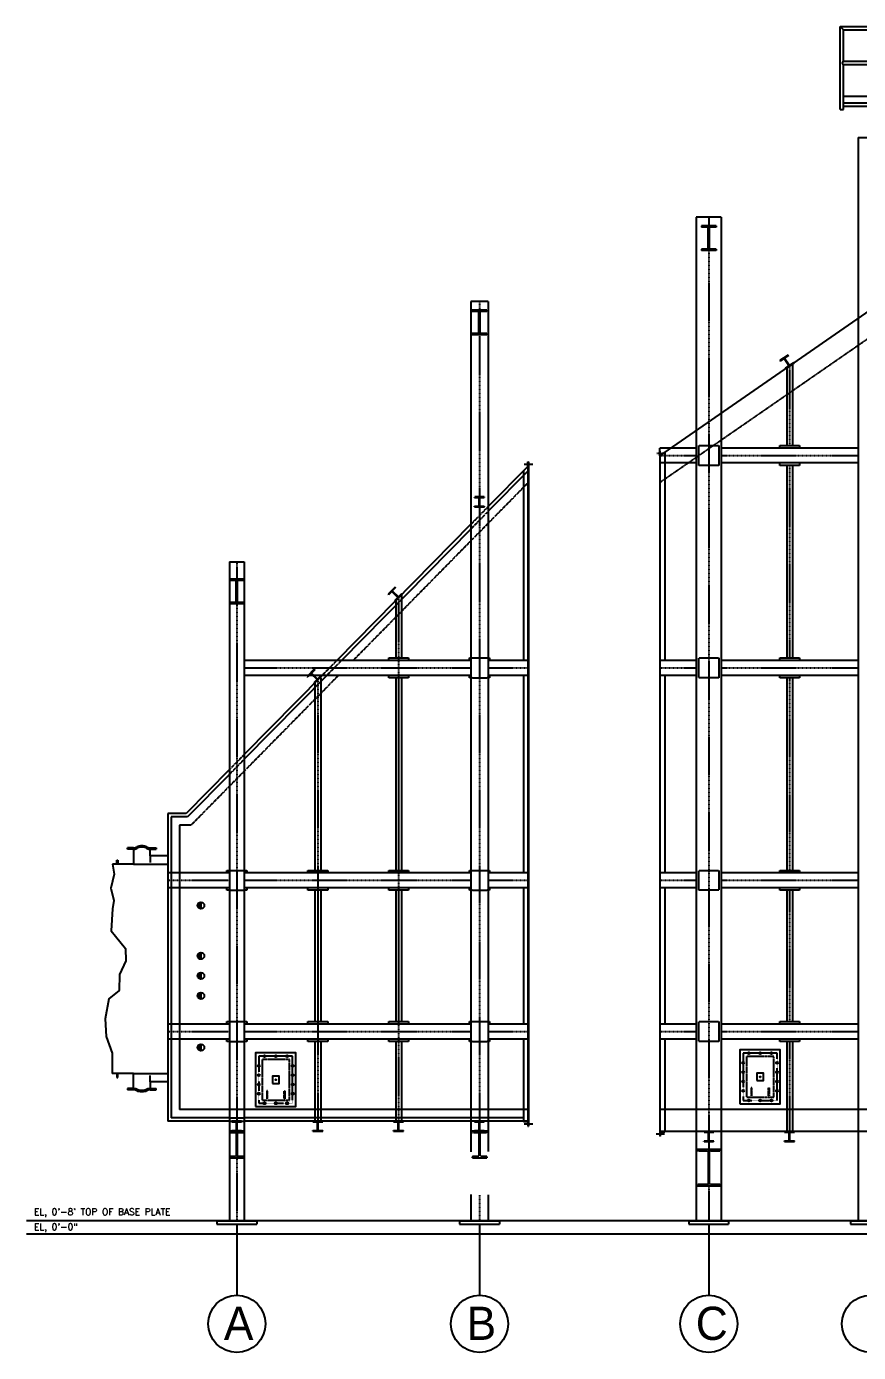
# Model space of a CAD drawing. Header units: inches. Extents: x 23530 to 59202, y -9951 to 24854.
# Drawn here: x 23530 to 36068, y -8426 to 11551 of the extents above; entities that cross this region are included whole.
import ezdxf

# ---------------------------------------------------------------- set-up
doc = ezdxf.new("R2010")
doc.units = ezdxf.units.IN
doc.header["$LTSCALE"] = 10
doc.header["$MEASUREMENT"] = 0
doc.linetypes.add('CENTER', pattern=[2, 1.25, -0.25, 0.25, -0.25])
doc.linetypes.add('HIDDEN', pattern=[0.375, 0.25, -0.125])
for name, color, linetype in [('HRSG-GRS CENTER', 30, 'CENTER'), ('HRSG-GRS MAYA', 220, 'HIDDEN'), ('HRSG-GRS TEBAL', 7, 'Continuous'), ('HRSG-GRS TIPIS', 140, 'Continuous'), ('HRSG-TEXT', 40, 'Continuous')]:
    doc.layers.add(name, color=color, linetype=linetype)
doc.styles.add('ROMANS', font='romans.shx', dxfattribs={"height": 200})

msp = doc.modelspace()

# ---------------------------------------------------------------- hatches: boundary and pattern name
h = msp.add_hatch()
h.set_pattern_fill('ANSI31', color=256, style=0)
h.set_pattern_definition([(45, (10998.06122, -10299.1412), (-0.08838834765, 0.08838834765), [])])
h.paths.add_polyline_path([(26159, -1642.4, 0.4142136), (26109, -1692.4), (26159, -1692.4)])
h.paths.add_polyline_path([(26159, -1692.4), (26109, -1692.4, 0.4142136), (26159, -1742.4)])
h = msp.add_hatch()
h.set_pattern_fill('ANSI31', color=256, style=0)
h.set_pattern_definition([(45, (10998.06122, -11058.65012), (-0.08838834765, 0.08838834765), [])])
h.paths.add_polyline_path([(26159, -2401.9, 0.4142136), (26109, -2451.9), (26159, -2451.9)])
h.paths.add_polyline_path([(26159, -2451.9), (26109, -2451.9, 0.4142136), (26159, -2501.9)])
h = msp.add_hatch()
h.set_pattern_fill('ANSI31', color=256, style=0)
h.set_pattern_definition([(45, (10998.06122, -11358.65012), (-0.08838834765, 0.08838834765), [])])
h.paths.add_polyline_path([(26159, -2701.9, 0.4142136), (26109, -2751.9), (26159, -2751.9)])
h.paths.add_polyline_path([(26159, -2751.9), (26109, -2751.9, 0.4142136), (26159, -2801.9)])
h = msp.add_hatch()
h.set_pattern_fill('ANSI31', color=256, style=0)
h.set_pattern_definition([(45, (10998.06122, -11658.65012), (-0.08838834765, 0.08838834765), [])])
h.paths.add_polyline_path([(26159, -3001.9, 0.4142136), (26109, -3051.9), (26159, -3051.9)])
h.paths.add_polyline_path([(26159, -3051.9), (26109, -3051.9, 0.4142136), (26159, -3101.9)])
h = msp.add_hatch()
h.set_pattern_fill('ANSI31', color=256, style=0)
h.set_pattern_definition([(45, (10998.06122, -12439.3209), (-0.08838834765, 0.08838834765), [])])
h.paths.add_polyline_path([(26159, -3782.6, 0.4142136), (26109, -3832.6), (26159, -3832.6)])
h.paths.add_polyline_path([(26159, -3832.6), (26109, -3832.6, 0.4142136), (26159, -3882.6)])

# ---------------------------------------------------------------- linework, layer by layer
for p, q in [((26159, -1642.4), (26159, -1742.4)), ((26159, -2401.9), (26159, -2501.9)), ((26159, -2701.9), (26159, -2801.9)), ((26159, -3001.9), (26159, -3101.9)), ((26159, -3782.6), (26159, -3882.6))]:
    msp.add_line(p, q)
for points in [[(26980.8, -4722.1), (27590.8, -4722.1), (27590.8, -3912.1), (26980.8, -3912.1)], [(34280.4, -4678.1), (34890.4, -4678.1), (34890.4, -3868.1), (34280.4, -3868.1)], [(27235.8, -4372.1), (27335.8, -4372.1), (27335.8, -4262.1), (27235.8, -4262.1)], [(34535.4, -4328.1), (34635.4, -4328.1), (34635.4, -4218.1), (34535.4, -4218.1)]]:
    msp.add_lwpolyline(points, close=True)
for centre, radius in [((26159, -1692.4), 50), ((26159, -2451.9), 50), ((26159, -2751.9), 50), ((26159, -3051.9), 50), ((26159, -3832.6), 50), ((27115.8, -3962.1), 15), ((27285.8, -3962.1), 15), ((27455.8, -3962.1), 15), ((34415.4, -3918.1), 15), ((34585.4, -3918.1), 15), ((34755.4, -3918.1), 15), ((27030.8, -4107.1), 15), ((27540.8, -4107.1), 15), ((34330.4, -4063.1), 15), ((34330.4, -4203.1), 15), ((34840.4, -4063.1), 15), ((34840.4, -4203.1), 15), ((27030.8, -4247.1), 15), ((27030.8, -4387.1), 15), ((27285.8, -4317.1), 7.5), ((27540.8, -4247.1), 15), ((27540.8, -4387.1), 15), ((34330.4, -4343.1), 15), ((34585.4, -4273.1), 7.5), ((34840.4, -4343.1), 15), ((27030.8, -4527.1), 15), ((27540.8, -4527.1), 15), ((34330.4, -4483.1), 15), ((34840.4, -4483.1), 15), ((27115.8, -4672.1), 15), ((27285.8, -4672.1), 15), ((27455.8, -4672.1), 15), ((34415.4, -4628.1), 15), ((34585.4, -4628.1), 15), ((34755.4, -4628.1), 15)]:
    msp.add_circle(centre, radius)
at = {"layer": 'HRSG-GRS CENTER'}
for p, q in [((33811.7, 8676.9), (33811.7, -6442.7)), ((30357.7, 7408.4), (30357.7, -5400.4)), ((34945.5, 6559.5), (35030.7, 6436.1)), ((35030.7, 6436.1), (35030.7, 5238.3)), ((33027.2, 5120.8), (33153.4, 5120.8)), ((33073.7, 5088.3), (33624.2, 5088.3)), ((33999.2, 5088.3), (36062.2, 5088.3)), ((31032.2, 4958.4), (31158.4, 4958.4)), ((35030.7, 4938.3), (35030.7, 2038.1)), ((26699.7, 3488.1), (26699.7, -6442.7)), ((29031.2, 3051.3), (29137.7, 2945.7)), ((29137.7, 2945.7), (29137.7, -4941.9)), ((29137.7, 2945.7), (29137.7, 2038.1)), ((26812.2, 1888.1), (30226.5, 1888.1)), ((27813.2, 1814), (27919.7, 1708.4)), ((30489, 1888.1), (31092.7, 1888.1)), ((33073.7, 1888.1), (33624.2, 1888.1)), ((33999.2, 1888.1), (36062.2, 1888.1)), ((27919.7, 1708.4), (27919.7, -4941.9)), ((27919.7, 1708.4), (27919.7, -1162.1)), ((29137.7, 1738.1), (29137.7, -1162.1)), ((35030.7, 1738.1), (35030.7, -1162.1)), ((25658.7, -1312.1), (26587.2, -1312.1)), ((26812.2, -1312.1), (30226.5, -1312.1)), ((30489, -1312.1), (31092.7, -1312.1)), ((33073.7, -1312.1), (33624.2, -1312.1)), ((33999.2, -1312.1), (36062.2, -1312.1)), ((27919.7, -1462.1), (27919.7, -3441.9)), ((29137.7, -1462.1), (29137.7, -3441.9)), ((35030.7, -1462.1), (35030.7, -3441.9)), ((25658.7, -3591.9), (26587.2, -3591.9)), ((26812.2, -3591.9), (30226.5, -3591.9)), ((30489, -3591.9), (31092.7, -3591.9)), ((33073.7, -3591.9), (33624.2, -3591.9)), ((33999.2, -3591.9), (36062.2, -3591.9)), ((35030.7, -3741.9), (35030.7, -5096.9)), ((27919.8, -5091.9), (27919.7, -4941.9)), ((29137.8, -5091.9), (29137.7, -4941.9)), ((31032.2, -4982.9), (31158.4, -4982.9)), ((33020.2, -5130.9), (33146.4, -5130.9)), ((35030.8, -5246.9), (35030.7, -5096.9)), ((30357.7, -6055.1), (30357.7, -6442.7))]:
    msp.add_line(p, q, dxfattribs=at)
at = {"layer": 'HRSG-GRS CENTER', "ltscale": 0.25}
for points in [[(27030.8, -4672.1), (27540.8, -4672.1), (27540.8, -3962.1), (27030.8, -3962.1)], [(34330.4, -4628.1), (34840.4, -4628.1), (34840.4, -3918.1), (34330.4, -3918.1)]]:
    msp.add_lwpolyline(points, close=True, dxfattribs=at)
at = {"layer": 'HRSG-GRS MAYA'}
for p, q in [((33073.7, 4682.1), (37815.7, 7960.1)), ((33661.7, 4938.3), (33661.7, 5238.3)), ((33661.7, 5238.3), (33961.7, 5238.3)), ((33961.7, 5238.3), (33961.7, 4938.3)), ((33961.7, 4938.3), (33661.7, 4938.3)), ((31092.7, 4682.1), (30489, 4068.8)), ((30432.7, 4466.6), (30282.7, 4466.5)), ((30282.7, 4456.5), (30282.7, 4466.5)), ((30282.7, 4456.5), (30352.7, 4456.6)), ((30352.7, 4326.6), (30352.7, 4456.6)), ((30357.7, 4316.6), (30357.7, 4466.6)), ((30362.7, 4456.6), (30432.7, 4456.6)), ((30362.7, 4326.6), (30362.7, 4456.6)), ((30432.7, 4456.6), (30432.7, 4466.6)), ((30226.5, 4051.6), (30489, 4318.3)), ((30226.5, 3980.3), (30489, 4247)), ((30282.7, 4326.5), (30352.7, 4326.6)), ((30282.7, 4316.5), (30282.7, 4326.5)), ((30282.7, 4316.5), (30432.7, 4316.6)), ((30362.7, 4326.6), (30432.7, 4326.6)), ((30432.7, 4316.6), (30432.7, 4326.6)), ((30489, 4068.8), (28452.9, 2000.6)), ((27985.8, 1775.6), (28207.3, 2000.6)), ((28056, 1775.6), (28277.5, 2000.6)), ((30245.2, 2038.1), (30470.2, 2038.1)), ((33661.7, 1738.1), (33661.7, 2038.1)), ((33661.7, 2038.1), (33961.7, 2038.1)), ((33961.7, 2038.1), (33961.7, 1738.1)), ((28231.4, 1775.6), (26008, -482.9)), ((30245.2, 1738.1), (30470.2, 1738.1)), ((33961.7, 1738.1), (33661.7, 1738.1)), ((26587.2, 283.6), (26812.2, 512.2)), ((26590.7, 358.5), (26812.2, 583.5)), ((26008, -482.9), (25833.7, -482.9)), ((25833.7, -482.9), (25833.7, -4766.9)), ((26587.2, -1162.1), (26812.2, -1162.1)), ((30245.2, -1162.1), (30470.2, -1162.1)), ((33661.7, -1162.1), (33961.7, -1162.1)), ((33661.7, -1462.1), (33661.7, -1162.1)), ((33961.7, -1162.1), (33961.7, -1462.1)), ((26587.2, -1462.1), (26812.2, -1462.1)), ((30245.2, -1462.1), (30470.2, -1462.1)), ((33961.7, -1462.1), (33661.7, -1462.1)), ((26587.2, -3441.9), (26812.2, -3441.9)), ((30245.2, -3441.9), (30470.2, -3441.9)), ((33661.7, -3741.9), (33661.7, -3441.9)), ((33661.7, -3441.9), (33961.7, -3441.9)), ((33961.7, -3441.9), (33961.7, -3741.9)), ((26587.2, -3741.9), (26812.2, -3741.9)), ((30245.2, -3741.9), (30470.2, -3741.9)), ((33961.7, -3741.9), (33661.7, -3741.9)), ((31092.7, -4766.9), (25833.7, -4766.9)), ((38070.7, -4766.9), (33073.7, -4766.9)), ((26587.2, -4891.9), (26812.2, -4891.9)), ((26587.2, -4940.8), (26812.2, -4940.8)), ((26624.7, -4951.9), (26624.7, -4941.9)), ((26774.7, -4941.9), (26624.7, -4941.9)), ((26624.7, -4951.9), (26694.7, -4951.9)), ((26694.8, -5081.9), (26694.7, -4951.9)), ((26704.8, -5081.9), (26704.7, -4951.9)), ((26704.7, -4951.9), (26774.7, -4951.9)), ((26774.7, -4951.9), (26774.7, -4941.9)), ((30282.7, -4951.9), (30282.7, -4941.9)), ((30282.7, -4941.9), (30432.7, -4941.9)), ((30282.7, -4951.9), (30352.7, -4951.9)), ((30352.8, -5081.9), (30352.7, -4951.9)), ((30357.8, -5091.9), (30357.7, -4941.9)), ((30362.8, -5081.9), (30362.7, -4951.9)), ((30362.7, -4951.9), (30432.7, -4951.9)), ((30432.7, -4951.9), (30432.7, -4941.9)), ((26812.2, -5091.9), (26587.2, -5091.9)), ((26587.2, -5091.9), (26587.2, -5096.9)), ((26602.2, -5111.9), (26674.7, -5111.9)), ((26624.8, -5091.9), (26624.8, -5081.9)), ((26624.8, -5081.9), (26694.8, -5081.9)), ((26624.8, -5091.9), (26774.8, -5091.9)), ((26689.7, -5126.9), (26689.7, -5456.9)), ((26704.8, -5081.9), (26774.8, -5081.9)), ((26709.7, -5456.9), (26709.7, -5126.9)), ((26724.7, -5111.9), (26797.2, -5111.9)), ((26774.8, -5091.9), (26774.8, -5081.9)), ((26812.2, -5096.9), (26812.2, -5091.9)), ((30245.2, -5091.9), (30245.2, -5096.9)), ((30470.2, -5091.9), (30245.2, -5091.9)), ((30260.2, -5111.9), (30332.7, -5111.9)), ((30282.8, -5091.9), (30282.8, -5081.9)), ((30282.8, -5081.9), (30352.8, -5081.9)), ((30282.8, -5091.9), (30432.8, -5091.9)), ((30282.8, -5091.9), (30432.8, -5091.9)), ((30347.7, -5126.9), (30347.7, -5456.9)), ((30362.8, -5081.9), (30432.8, -5081.9)), ((30367.7, -5456.9), (30367.7, -5126.9)), ((30382.7, -5111.9), (30455.2, -5111.9)), ((30432.8, -5091.9), (30432.8, -5081.9)), ((30470.2, -5096.9), (30470.2, -5091.9)), ((33736.7, -5106.9), (33736.7, -5096.9)), ((33736.7, -5096.9), (33886.7, -5096.9)), ((33736.7, -5106.9), (33806.7, -5106.9)), ((33806.8, -5236.9), (33806.7, -5106.9)), ((33811.8, -5246.9), (33811.7, -5096.9)), ((33816.8, -5236.9), (33816.7, -5106.9)), ((33816.7, -5106.9), (33886.7, -5106.9)), ((33886.7, -5106.9), (33886.7, -5096.9)), ((33736.8, -5246.9), (33736.8, -5236.9)), ((33736.8, -5236.9), (33806.8, -5236.9)), ((33736.8, -5246.9), (33886.8, -5246.9)), ((33816.8, -5236.9), (33886.8, -5236.9)), ((33886.8, -5246.9), (33886.8, -5236.9)), ((26587.2, -5486.9), (26587.2, -5491.9)), ((26587.2, -5491.9), (26812.2, -5491.9)), ((26674.7, -5471.9), (26602.2, -5471.9)), ((26797.2, -5471.9), (26724.7, -5471.9)), ((26812.2, -5491.9), (26812.2, -5486.9)), ((30245.2, -5486.9), (30245.2, -5491.9)), ((30245.2, -5491.9), (30470.2, -5491.9)), ((30332.7, -5471.9), (30260.2, -5471.9)), ((30455.2, -5471.9), (30382.7, -5471.9)), ((30470.2, -5491.9), (30470.2, -5486.9))]:
    msp.add_line(p, q, dxfattribs=at)
at = {"layer": 'HRSG-GRS MAYA', "ltscale": 0.2}
for p, q in [((27161, -4484.2), (27151, -4484.2)), ((27151, -4484.2), (27151, -4604.2)), ((27161, -4604.2), (27161, -4484.2)), ((27410.7, -4604.2), (27410.7, -4484.2)), ((27410.7, -4484.2), (27420.7, -4484.2)), ((27420.7, -4484.2), (27420.7, -4604.2)), ((34450.5, -4440.2), (34450.5, -4560.2)), ((34460.5, -4440.2), (34450.5, -4440.2)), ((34450.5, -4560.2), (34460.5, -4560.2)), ((34460.5, -4560.2), (34460.5, -4440.2)), ((34710.3, -4440.2), (34720.3, -4440.2)), ((34710.3, -4560.2), (34710.3, -4440.2)), ((34720.3, -4560.2), (34710.3, -4560.2)), ((34720.3, -4440.2), (34720.3, -4560.2)), ((27151, -4604.2), (27161, -4604.2)), ((27420.7, -4604.2), (27410.7, -4604.2))]:
    msp.add_line(p, q, dxfattribs=at)
for points in [[(34380.4, -4578.1), (34790.4, -4578.1), (34790.4, -3968.1), (34380.4, -3968.1)], [(27080.8, -4622.1), (27490.8, -4622.1), (27490.8, -4012.1), (27080.8, -4012.1)]]:
    msp.add_lwpolyline(points, close=True, dxfattribs=at)
at = {"layer": 'HRSG-GRS MAYA'}
msp.add_lwpolyline([(33986.7, -5916.7), (33986.7, -5911.7, 0.4142136), (33971.7, -5896.7), (33836.7, -5896.7, -0.4142136), (33821.7, -5881.7), (33821.7, -5401.7, -0.4142136), (33836.7, -5386.7), (33971.7, -5386.7, 0.4142136), (33986.7, -5371.7), (33986.7, -5366.7), (33636.7, -5366.7), (33636.7, -5371.7, 0.4142136), (33651.7, -5386.7), (33786.7, -5386.7, -0.4142136), (33801.7, -5401.7), (33801.7, -5881.7, -0.4142136), (33786.7, -5896.7), (33651.7, -5896.7, 0.4142136), (33636.7, -5911.7), (33636.7, -5916.7)], format="xyb", close=True, dxfattribs=at)
for centre, start, end in [((26602.2, -5096.9), 180, 270), ((26674.7, -5126.9), 0, 90), ((26724.7, -5126.9), 90, 180), ((26797.2, -5096.9), 270, 0), ((30260.2, -5096.9), 180, 270), ((30332.7, -5126.9), 0, 90), ((30382.7, -5126.9), 90, 180), ((30455.2, -5096.9), 270, 0), ((26602.2, -5486.9), 90, 180), ((26674.7, -5456.9), 270, 0), ((26724.7, -5456.9), 180, 270), ((26797.2, -5486.9), 0, 90), ((30260.2, -5486.9), 90, 180), ((30332.7, -5456.9), 270, 0), ((30382.7, -5456.9), 180, 270), ((30455.2, -5486.9), 0, 90)]:
    msp.add_arc(centre, 15, start, end, dxfattribs=at)
at = {"layer": 'HRSG-GRS TEBAL'}
for p, q in [((35794.7, 11551.1), (52655.7, 11551.1)), ((35794.7, 10976.1), (35794.7, 11551.1)), ((35844.7, 11501.1), (35794.7, 11551.1)), ((35844.7, 11501.1), (36569.7, 11501.1)), ((35844.7, 11026.1), (35844.7, 11501.1)), ((36571.3, 11026.1), (35843.1, 11026.1)), ((35794.7, 10301.1), (35794.7, 10976.1)), ((36570.6, 10976.1), (35843.9, 10976.1)), ((35844.7, 10301.1), (35844.7, 10976.1)), ((35844.7, 10501.1), (36569.7, 10501.1)), ((35844.7, 10401.1), (36569.7, 10401.1)), ((35794.7, 10301.1), (35844.7, 10301.1)), ((35844.7, 10351.1), (36569.7, 10351.1)), ((36062.2, 9881.3), (36062.2, -6442.7)), ((36062.2, 9881.3), (36437.2, 9881.3)), ((33624.2, 8676.9), (33624.2, -6442.7)), ((33999.2, 8676.9), (33624.2, 8676.9)), ((33999.2, 8676.9), (33999.2, -6442.7)), ((33701.1, 8546.9), (33701.1, 8526.9)), ((33922.4, 8546.9), (33701.1, 8546.9)), ((33922.4, 8526.9), (33701.1, 8526.9)), ((33801.7, 8196.9), (33801.7, 8526.9)), ((33821.7, 8196.9), (33821.7, 8526.9)), ((33922.4, 8546.9), (33922.4, 8526.9)), ((33922.4, 8196.9), (33701.1, 8196.9)), ((33701.1, 8196.9), (33701.1, 8176.9)), ((33922.4, 8196.9), (33922.4, 8176.9)), ((33922.4, 8176.9), (33701.1, 8176.9)), ((30226.5, 7408.4), (30226.5, -5401.8)), ((30489, 7408.4), (30226.5, 7408.4)), ((30489, 7408.4), (30489, -5400.4)), ((30468.4, 7278.4), (30247.1, 7278.4)), ((30247.1, 7278.4), (30247.1, 7258.4)), ((30468.4, 7258.4), (30247.1, 7258.4)), ((30347.7, 6928.4), (30347.7, 7258.4)), ((30367.7, 6928.4), (30367.7, 7258.4)), ((30468.4, 7278.4), (30468.4, 7258.4)), ((33073.7, 5083.3), (36311.1, 7321.1)), ((30247.1, 6928.4), (30247.1, 6908.4)), ((30468.4, 6928.4), (30247.1, 6928.4)), ((30468.4, 6908.4), (30247.1, 6908.4)), ((30468.4, 6928.4), (30468.4, 6908.4)), ((35007.3, 6602.1), (34883.8, 6516.9)), ((35012.9, 6593.9), (34955.3, 6554.1)), ((35007.3, 6602.1), (35012.9, 6593.9)), ((34883.8, 6516.9), (34889.5, 6508.7)), ((34947.1, 6548.5), (34889.5, 6508.7)), ((34947.1, 6548.5), (35020.9, 6441.5)), ((34955.3, 6554.1), (35029.2, 6447.2)), ((35020.9, 6441.5), (34963.3, 6401.7)), ((34963.3, 6401.7), (34969, 6393.5)), ((35092.5, 6478.7), (34969, 6393.5)), ((34987, 6405.8), (34987, 5238.3)), ((35086.8, 6486.9), (35029.2, 6447.2)), ((35074.5, 6466.3), (35074.5, 5238.3)), ((35086.8, 6486.9), (35092.5, 6478.7)), ((33624.2, 5200.8), (33073.7, 5200.8)), ((33073.7, 5083.3), (33073.7, 5200.8)), ((36062.2, 5200.8), (33999.2, 5200.8)), ((34880.7, 5238.3), (35180.7, 5238.3)), ((34880.7, 5200.8), (34880.7, 5238.3)), ((35180.7, 5238.3), (35180.7, 5200.8)), ((33073.7, 5151.3), (33073.7, -5096.9)), ((33080.7, 5151.3), (33073.7, 5151.3)), ((33080.7, 5090.3), (33080.7, 5151.3)), ((33148.7, 5135.1), (33148.7, 2000.6)), ((31085.7, 4924.4), (30489, 4318.3)), ((31085.7, 4853.2), (30489, 4247)), ((31017.7, 4855.4), (31017.7, 2000.6)), ((31085.7, 4992.4), (31092.7, 4992.4)), ((31085.7, 4924.4), (31085.7, 4992.4)), ((31085.7, 4924.4), (31085.7, -4941.9)), ((31092.7, 4992.4), (31092.7, 4931.5)), ((31092.7, 4931.5), (31092.7, -5016.9)), ((33624.2, 4975.8), (33073.7, 4975.8)), ((36062.2, 4975.8), (33999.2, 4975.8)), ((34880.7, 4938.3), (34880.7, 4975.8)), ((35180.7, 4938.3), (34880.7, 4938.3)), ((34987, 4938.3), (34987, 2038.1)), ((35074.5, 4938.3), (35074.5, 2038.1)), ((35180.7, 4975.8), (35180.7, 4938.3)), ((30226.5, 4051.6), (28207.3, 2000.6)), ((30226.5, 3980.3), (28277.5, 2000.6)), ((26587.2, 3488.1), (26587.2, -6442.7)), ((26587.2, 3488.1), (26812.2, 3488.1)), ((26812.2, 3488.1), (26812.2, -6442.7)), ((26589.1, 3225.1), (26589.1, 3205.1)), ((26810.4, 3225.1), (26589.1, 3225.1)), ((26810.4, 3205.1), (26589.1, 3205.1)), ((26689.7, 2875.1), (26689.7, 3205.1)), ((26709.7, 2875.1), (26709.7, 3205.1)), ((26810.4, 3225.1), (26810.4, 3205.1)), ((29084, 3104.5), (28978.4, 2998)), ((28978.4, 2998), (28985.5, 2991)), ((29034.8, 3040.7), (28985.5, 2991)), ((29034.8, 3040.7), (29127.1, 2949.2)), ((29091.1, 3097.5), (29041.8, 3047.8)), ((29041.8, 3047.8), (29134.1, 2956.3)), ((29084, 3104.5), (29091.1, 3097.5)), ((29190.5, 2998.9), (29084.9, 2892.4)), ((29183.4, 3006), (29134.1, 2956.3)), ((29183.4, 3006), (29190.5, 2998.9)), ((26810.4, 2875.1), (26589.1, 2875.1)), ((26589.1, 2875.1), (26589.1, 2855.1)), ((26810.4, 2855.1), (26589.1, 2855.1)), ((26810.4, 2875.1), (26810.4, 2855.1)), ((29127.1, 2949.2), (29077.8, 2899.4)), ((29077.8, 2899.4), (29084.9, 2892.4)), ((29094, 2901.2), (29094, 2038.1)), ((29181.5, 2990.1), (29181.5, 2038.1)), ((30226.5, 2000.6), (26812.2, 2000.6)), ((28987.7, 2038.1), (29287.7, 2038.1)), ((28987.7, 2000.6), (28987.7, 2038.1)), ((29287.7, 2038.1), (29287.7, 2000.6)), ((30207.7, 2038.1), (30245.2, 2038.1)), ((30207.7, 2000.6), (30207.7, 2038.1)), ((30470.2, 2038.1), (30507.7, 2038.1)), ((31092.7, 2000.6), (30489, 2000.6)), ((30507.7, 2038.1), (30507.7, 2000.6)), ((33624.2, 2000.6), (33073.7, 2000.6)), ((36062.2, 2000.6), (33999.2, 2000.6)), ((34880.7, 2000.6), (34880.7, 2038.1)), ((34880.7, 2038.1), (35180.7, 2038.1)), ((35180.7, 2038.1), (35180.7, 2000.6)), ((27866, 1867.3), (27760.4, 1760.8)), ((27816.8, 1803.4), (27767.5, 1753.7)), ((27816.8, 1803.4), (27909.1, 1711.9)), ((27873.1, 1860.3), (27823.8, 1810.6)), ((27823.8, 1810.6), (27916.1, 1719)), ((27866, 1867.3), (27873.1, 1860.3)), ((30226.5, 1775.6), (26812.2, 1775.6)), ((27985.8, 1775.6), (26812.2, 583.5)), ((28056, 1775.6), (26812.2, 512.2)), ((27760.4, 1760.8), (27767.5, 1753.7)), ((27909.1, 1711.9), (27859.8, 1662.2)), ((27859.8, 1662.2), (27866.9, 1655.2)), ((27972.5, 1761.7), (27866.9, 1655.2)), ((27876, 1664), (27876, -1162.1)), ((27965.4, 1768.8), (27916.1, 1719)), ((27963.5, 1738.1), (27963.5, -1162.1)), ((27965.4, 1768.8), (27972.5, 1761.7)), ((28987.7, 1738.1), (28987.7, 1775.6)), ((29287.7, 1738.1), (28987.7, 1738.1)), ((29094, 1738.1), (29094, -1162.1)), ((29181.5, 1738.1), (29181.5, -1162.1)), ((29287.7, 1775.6), (29287.7, 1738.1)), ((30207.7, 1738.1), (30207.7, 1775.6)), ((30245.2, 1738.1), (30207.7, 1738.1)), ((30507.7, 1738.1), (30470.2, 1738.1)), ((31092.7, 1775.6), (30489, 1775.6)), ((30507.7, 1775.6), (30507.7, 1738.1)), ((31017.7, 1775.6), (31017.7, -1199.6)), ((33624.2, 1775.6), (33073.7, 1775.6)), ((33148.7, 1775.6), (33148.7, -1199.6)), ((36062.2, 1775.6), (33999.2, 1775.6)), ((34880.7, 1738.1), (34880.7, 1775.6)), ((35180.7, 1738.1), (34880.7, 1738.1)), ((34987, 1738.1), (34987, -1162.1)), ((35074.5, 1738.1), (35074.5, -1162.1)), ((35180.7, 1775.6), (35180.7, 1738.1)), ((26587.2, 354.9), (25934.7, -307.9)), ((26587.2, 283.6), (25955.7, -357.9)), ((25658.7, -307.9), (25658.7, -4941.9)), ((25934.7, -307.9), (25658.7, -307.9)), ((25955.7, -357.9), (25708.7, -357.9)), ((25708.7, -357.9), (25708.7, -4891.9)), ((25143.9, -821.7), (25049.1, -821.7)), ((25049.1, -841.7), (25049.1, -821.7)), ((25143.9, -841.7), (25049.1, -841.7)), ((25143.9, -841.7), (25143.9, -1069.6)), ((25391.4, -821.7), (25486.1, -821.7)), ((25391.4, -841.7), (25486.1, -841.7)), ((25391.4, -945.5), (25391.4, -841.7)), ((25658.7, -945.5), (25391.4, -945.5)), ((25486.1, -821.7), (25486.1, -841.7)), ((25143.9, -1069.6), (24827.9, -1069.6)), ((24890.2, -1009.2), (24905.8, -1009.2)), ((24890.2, -1069.6), (24890.2, -1009.2)), ((24905.8, -1009.2), (24905.8, -1069.6)), ((26549.7, -1162.1), (26587.2, -1162.1)), ((26549.7, -1199.6), (26549.7, -1162.1)), ((26812.2, -1162.1), (26849.7, -1162.1)), ((26849.7, -1162.1), (26849.7, -1199.6)), ((27769.7, -1199.6), (27769.7, -1162.1)), ((27769.7, -1162.1), (28069.7, -1162.1)), ((28069.7, -1162.1), (28069.7, -1199.6)), ((28987.7, -1199.6), (28987.7, -1162.1)), ((28987.7, -1162.1), (29287.7, -1162.1)), ((29287.7, -1162.1), (29287.7, -1199.6)), ((30207.7, -1162.1), (30245.2, -1162.1)), ((30207.7, -1199.6), (30207.7, -1162.1)), ((30470.2, -1162.1), (30507.7, -1162.1)), ((30507.7, -1162.1), (30507.7, -1199.6)), ((34880.7, -1162.1), (35180.7, -1162.1)), ((34880.7, -1199.6), (34880.7, -1162.1)), ((35180.7, -1162.1), (35180.7, -1199.6)), ((26587.2, -1199.6), (25658.7, -1199.6)), ((30226.5, -1199.6), (26812.2, -1199.6)), ((31092.7, -1199.6), (30489, -1199.6)), ((33624.2, -1199.6), (33073.7, -1199.6)), ((36062.2, -1199.6), (33999.2, -1199.6)), ((26587.2, -1424.6), (25658.7, -1424.6)), ((26549.7, -1462.1), (26549.7, -1424.6)), ((26587.2, -1462.1), (26549.7, -1462.1)), ((30226.5, -1424.6), (26812.2, -1424.6)), ((26849.7, -1462.1), (26812.2, -1462.1)), ((26849.7, -1424.6), (26849.7, -1462.1)), ((27769.7, -1462.1), (27769.7, -1424.6)), ((28069.7, -1462.1), (27769.7, -1462.1)), ((27876, -1462.1), (27876, -3441.9)), ((27963.5, -1462.1), (27963.5, -3441.9)), ((28069.7, -1424.6), (28069.7, -1462.1)), ((28987.7, -1462.1), (28987.7, -1424.6)), ((29287.7, -1462.1), (28987.7, -1462.1)), ((29094, -1462.1), (29094, -3441.9)), ((29181.5, -1462.1), (29181.5, -3441.9)), ((29287.7, -1424.6), (29287.7, -1462.1)), ((30207.7, -1462.1), (30207.7, -1424.6)), ((30245.2, -1462.1), (30207.7, -1462.1)), ((30507.7, -1462.1), (30470.2, -1462.1)), ((31092.7, -1424.6), (30489, -1424.6)), ((30507.7, -1424.6), (30507.7, -1462.1)), ((31017.7, -1424.6), (31017.7, -3479.4)), ((33624.2, -1424.6), (33073.7, -1424.6)), ((33148.7, -1424.6), (33148.7, -3479.4)), ((36062.2, -1424.6), (33999.2, -1424.6)), ((34880.7, -1462.1), (34880.7, -1424.6)), ((35180.7, -1462.1), (34880.7, -1462.1)), ((34987, -1462.1), (34987, -3441.9)), ((35074.5, -1462.1), (35074.5, -3441.9)), ((35180.7, -1424.6), (35180.7, -1462.1)), ((26587.2, -3479.4), (25658.7, -3479.4)), ((26549.7, -3441.9), (26587.2, -3441.9)), ((26549.7, -3479.4), (26549.7, -3441.9)), ((26812.2, -3441.9), (26849.7, -3441.9)), ((30226.5, -3479.4), (26812.2, -3479.4)), ((26849.7, -3441.9), (26849.7, -3479.4)), ((27769.7, -3479.4), (27769.7, -3441.9)), ((27769.7, -3441.9), (28069.7, -3441.9)), ((28069.7, -3441.9), (28069.7, -3479.4)), ((28987.7, -3479.4), (28987.7, -3441.9)), ((28987.7, -3441.9), (29287.7, -3441.9)), ((29287.7, -3441.9), (29287.7, -3479.4)), ((30207.7, -3479.4), (30207.7, -3441.9)), ((30207.7, -3441.9), (30245.2, -3441.9)), ((30470.2, -3441.9), (30507.7, -3441.9)), ((31092.7, -3479.4), (30489, -3479.4)), ((30507.7, -3441.9), (30507.7, -3479.4)), ((33624.2, -3479.4), (33073.7, -3479.4)), ((36062.2, -3479.4), (33999.2, -3479.4)), ((34880.7, -3441.9), (35180.7, -3441.9)), ((34880.7, -3479.4), (34880.7, -3441.9)), ((35180.7, -3441.9), (35180.7, -3479.4)), ((26587.2, -3704.4), (25658.7, -3704.4)), ((26549.7, -3741.9), (26549.7, -3704.4)), ((26587.2, -3741.9), (26549.7, -3741.9)), ((30226.5, -3704.4), (26812.2, -3704.4)), ((26849.7, -3741.9), (26812.2, -3741.9)), ((26849.7, -3704.4), (26849.7, -3741.9)), ((27769.7, -3741.9), (27769.7, -3704.4)), ((28069.7, -3741.9), (27769.7, -3741.9)), ((27876, -3741.9), (27876, -4941.9)), ((27963.5, -3741.9), (27963.5, -4941.9)), ((28069.7, -3704.4), (28069.7, -3741.9)), ((28987.7, -3741.9), (28987.7, -3704.4)), ((29287.7, -3741.9), (28987.7, -3741.9)), ((29094, -3741.9), (29094, -4941.9)), ((29181.5, -3741.9), (29181.5, -4941.9)), ((29287.7, -3704.4), (29287.7, -3741.9)), ((30207.7, -3741.9), (30207.7, -3704.4)), ((30245.2, -3741.9), (30207.7, -3741.9)), ((30507.7, -3741.9), (30470.2, -3741.9)), ((31092.7, -3704.4), (30489, -3704.4)), ((30507.7, -3704.4), (30507.7, -3741.9)), ((31017.7, -3704.4), (31017.7, -4948.9)), ((33624.2, -3704.4), (33073.7, -3704.4)), ((33148.7, -3704.4), (33148.7, -5103.9)), ((36062.2, -3704.4), (33999.2, -3704.4)), ((34880.7, -3741.9), (34880.7, -3704.4)), ((35180.7, -3741.9), (34880.7, -3741.9)), ((34987, -3741.9), (34987, -5096.9)), ((35074.5, -3741.9), (35074.5, -5096.9)), ((35180.7, -3704.4), (35180.7, -3741.9)), ((25143.9, -4222.5), (24820.4, -4222.5)), ((24890.2, -4222.5), (24890.2, -4282.8)), ((24890.2, -4282.8), (24905.8, -4282.8)), ((24905.8, -4282.8), (24905.8, -4222.5)), ((25143.9, -4450.4), (25143.9, -4222.5)), ((25391.4, -4346.5), (25391.4, -4450.4)), ((25658.7, -4346.5), (25391.4, -4346.5)), ((25049.1, -4450.4), (25049.1, -4470.4)), ((25143.9, -4450.4), (25049.1, -4450.4)), ((25143.9, -4470.4), (25049.1, -4470.4)), ((25391.4, -4450.4), (25486.1, -4450.4)), ((25391.4, -4470.4), (25486.1, -4470.4)), ((25486.1, -4470.4), (25486.1, -4450.4)), ((26587.2, -4941.9), (25658.7, -4941.9)), ((26587.2, -4891.9), (25708.7, -4891.9)), ((31017.7, -4891.9), (26812.2, -4891.9)), ((31085.7, -4941.9), (26812.2, -4941.9)), ((27844.7, -4941.9), (27994.7, -4941.9)), ((27844.7, -4951.9), (27844.7, -4941.9)), ((27844.7, -4951.9), (27914.7, -4951.9)), ((27914.8, -5081.9), (27914.7, -4951.9)), ((27924.7, -4951.9), (27994.7, -4951.9)), ((27924.8, -5081.9), (27924.7, -4951.9)), ((27994.7, -4951.9), (27994.7, -4941.9)), ((29062.7, -4941.9), (29212.7, -4941.9)), ((29062.7, -4951.9), (29062.7, -4941.9)), ((29062.7, -4951.9), (29132.7, -4951.9)), ((29132.8, -5081.9), (29132.7, -4951.9)), ((29142.7, -4951.9), (29212.7, -4951.9)), ((29142.8, -5081.9), (29142.7, -4951.9)), ((29212.7, -4951.9), (29212.7, -4941.9)), ((31085.7, -4948.9), (31017.7, -4948.9)), ((31085.7, -4948.9), (31085.7, -5016.9)), ((27844.8, -5081.9), (27914.8, -5081.9)), ((27844.8, -5091.9), (27844.8, -5081.9)), ((27844.8, -5091.9), (27994.8, -5091.9)), ((27924.8, -5081.9), (27994.8, -5081.9)), ((27994.8, -5091.9), (27994.8, -5081.9)), ((29062.8, -5081.9), (29132.8, -5081.9)), ((29062.8, -5091.9), (29062.8, -5081.9)), ((29062.8, -5091.9), (29212.8, -5091.9)), ((29142.8, -5081.9), (29212.8, -5081.9)), ((29212.8, -5091.9), (29212.8, -5081.9)), ((31085.7, -5016.9), (31092.7, -5016.9)), ((37740.7, -5096.9), (33073.7, -5096.9)), ((33073.7, -5096.9), (33073.7, -5164.9)), ((33080.7, -5164.9), (33073.7, -5164.9)), ((33080.7, -5103.9), (33080.7, -5164.9)), ((33080.7, -5103.9), (33148.7, -5103.9)), ((34955.7, -5106.9), (34955.7, -5096.9)), ((34955.7, -5096.9), (35105.7, -5096.9)), ((34955.7, -5106.9), (35025.7, -5106.9)), ((35025.8, -5236.9), (35025.7, -5106.9)), ((35035.8, -5236.9), (35035.7, -5106.9)), ((35035.7, -5106.9), (35105.7, -5106.9)), ((35105.7, -5106.9), (35105.7, -5096.9)), ((34955.8, -5246.9), (34955.8, -5236.9)), ((34955.8, -5236.9), (35025.8, -5236.9)), ((34955.8, -5246.9), (35105.8, -5246.9)), ((35035.8, -5236.9), (35105.8, -5236.9)), ((35105.8, -5246.9), (35105.8, -5236.9)), ((30226.5, -6046.8), (30226.5, -6442.7)), ((30489, -6051.5), (30489, -6442.7)), ((26399.7, -6442.7), (26999.7, -6442.7)), ((26399.7, -6442.7), (26399.7, -6492.7)), ((26399.7, -6492.7), (26999.7, -6492.7)), ((26999.7, -6442.7), (26999.7, -6492.7)), ((30057.7, -6442.7), (30057.7, -6492.7)), ((30057.7, -6442.7), (30657.7, -6442.7)), ((30057.7, -6492.7), (30657.7, -6492.7)), ((30657.7, -6442.7), (30657.7, -6492.7)), ((33511.7, -6442.7), (34111.7, -6442.7)), ((33511.7, -6442.7), (33511.7, -6492.7)), ((33511.7, -6492.7), (34111.7, -6492.7)), ((34111.7, -6442.7), (34111.7, -6492.7)), ((35949.7, -6442.7), (35949.7, -6492.7)), ((35949.7, -6442.7), (36549.7, -6442.7)), ((35949.7, -6492.7), (36549.7, -6492.7))]:
    msp.add_line(p, q, dxfattribs=at)
for centre, radius, start, end in [((25143.9, -721.7), 100, 270, 301.93484), ((25143.9, -721.7), 120, 270, 301.93484), ((25391.4, -721.7), 120, 238.06516, 270), ((25391.4, -721.7), 100, 238.06516, 270), ((25143.9, -4570.4), 120, 58.06516, 90), ((25143.9, -4570.4), 100, 58.06516, 90), ((25391.4, -4570.4), 120, 90, 121.93484), ((25391.4, -4570.4), 100, 90, 121.93484)]:
    msp.add_arc(centre, radius, start, end, dxfattribs=at)
for centre, major_axis, ratio, start_param, end_param in [((35844.1, 11001.1), (-0.5, 25), 0.7696493, -0.0558007, 3.1503997), ((25267.6, -821.7), (82.1, 0), 0.3648767, 0.5296188, 2.6119738)]:
    msp.add_ellipse(centre, major_axis=major_axis, ratio=ratio, start_param=start_param, end_param=end_param, dxfattribs=at)
at = {"layer": 'HRSG-GRS TEBAL', "extrusion": (0, 0, -1)}
msp.add_ellipse((25267.6, -4470.4), major_axis=(82.1, 0), ratio=0.3648767, start_param=0.5296188, end_param=2.6119738, dxfattribs=at)
at = {"layer": 'HRSG-GRS TEBAL'}
for points in [[(25327.9, -823.5), (25327, -823), (25326, -822.4), (25323.7, -821.2), (25322.4, -820.6), (25318.4, -819.1), (25315.6, -818.1), (25309.3, -816.3), (25305.9, -815.5), (25298.5, -814.1), (25294.6, -813.5), (25286.6, -812.5), (25282.4, -812.2), (25271.9, -811.7), (25265.6, -811.6), (25253.2, -812.1), (25247.1, -812.7), (25235.6, -814.2), (25230.2, -815.3), (25222.2, -817.3), (25219.2, -818.3), (25213.9, -820.2), (25211.6, -821.2), (25208.9, -822.6), (25208, -823.1), (25207.3, -823.5)], [(25327.9, -4468.6), (25327, -4469.1), (25326, -4469.6), (25323.7, -4470.8), (25322.4, -4471.4), (25318.4, -4473), (25315.6, -4473.9), (25309.3, -4475.7), (25305.9, -4476.5), (25298.5, -4477.9), (25294.6, -4478.5), (25286.6, -4479.5), (25282.4, -4479.9), (25271.9, -4480.4), (25265.6, -4480.4), (25253.2, -4479.9), (25247.1, -4479.4), (25235.6, -4477.8), (25230.2, -4476.8), (25222.2, -4474.7), (25219.2, -4473.8), (25213.9, -4471.9), (25211.6, -4470.9), (25208.9, -4469.5), (25208, -4469), (25207.3, -4468.6)]]:
    msp.add_open_spline(points, degree=3, knots=[3.6712115, 3.6712115, 3.6712115, 3.6712115, 3.7756686, 3.7756686, 3.8801257, 3.8801257, 4.0529534, 4.0529534, 4.2257811, 4.2257811, 4.3986088, 4.3986088, 4.5714364, 4.5714364, 4.8221213, 4.8221213, 5.0728061, 5.0728061, 5.323491, 5.323491, 5.4946798, 5.4946798, 5.6658686, 5.6658686, 5.7535665, 5.7535665, 5.7535665, 5.7535665], dxfattribs=at)
at = {"layer": 'HRSG-GRS TIPIS'}
for p, q in [((25391.4, -945.5), (25391.4, -1041.5)), ((25143.9, -1069.6), (25658.7, -1069.6)), ((25143.9, -4222.5), (25658.7, -4222.5)), ((25391.4, -4346.5), (25391.4, -4250.5)), ((52205.7, -6442.7), (23529.5, -6442.7)), ((26699.7, -6492.7), (26699.7, -7563.3)), ((30357.7, -6492.7), (30357.7, -7563.3)), ((33811.7, -6492.7), (33811.7, -7563.3)), ((53376.7, -6645.9), (23529.5, -6645.9))]:
    msp.add_line(p, q, dxfattribs=at)
msp.add_lwpolyline([(24827.9, -1069.6), (24851.7, -1220.4), (24801, -1432.8), (24846.6, -1614.9), (24826.4, -1741.3), (24806.1, -2075.1), (24871.9, -2156), (25023.7, -2338.1), (25028.8, -2525.2), (24932.6, -2732.5), (24925.7, -2970.9), (24771.8, -3100.4), (24771.8, -3100.4), (24715.2, -3399.7), (24731.4, -3666.6), (24820.4, -3917.4), (24820.4, -4222.5)], dxfattribs=at)
for centre in [(26699.7, -7994.7), (30357.7, -7994.7), (33811.7, -7994.7), (36249.7, -7994.7)]:
    msp.add_circle(centre, 431.3, dxfattribs=at)

# ---------------------------------------------------------------- texts
at = {"layer": 'HRSG-TEXT'}
for s, p in [('A', (26503.7, -8236.8)), ('B', (30161.7, -8236.8)), ('C', (33615.7, -8236.8))]:
    msp.add_text(s, height=500, dxfattribs=at).set_placement(p)
at = {"layer": 'HRSG-TEXT', "char_height": 100, "attachment_point": 1, "style": 'ROMANS'}
for s, insert in [("EL, 0'-8' TOP OF BASE PLATE", (23642.2, -6255.7)), ('EL, 0\'-0"', (23642.2, -6483))]:
    msp.add_mtext(s, dxfattribs=dict(at, insert=insert))

doc.saveas('drawing.dxf')
